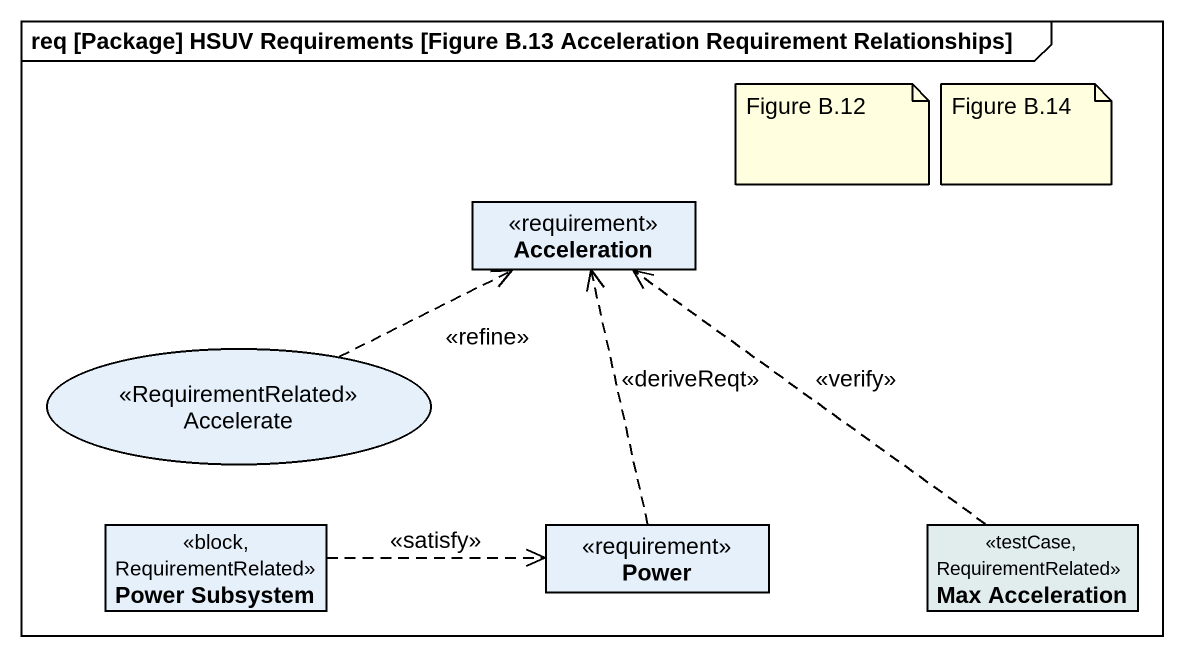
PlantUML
@startuml
mainframe req [Package] HSUV Requirements [Figure B.13 Acceleration Requirement Relationships]
allowmixing
hide circle
hide empty members
class Acceleration <<requirement>>
usecase Accelerate <<RequirementRelated>>
class "Power Subsystem" as Power_Subsystem <<block, RequirementRelated>>
class Power <<requirement>>
class "Max Acceleration" as Max_Acceleration <<testCase, RequirementRelated>> #E1ECEC
Accelerate .right.> Acceleration : <<refine>>
Power_Subsystem .right.> Power : <<satisfy>>
Power .up.> Acceleration : <<deriveReqt>>
Max_Acceleration .up.> Acceleration : <<verify>>
note as N1
  Figure B.12
end note
note as N2
  Figure B.14
end note
@enduml
